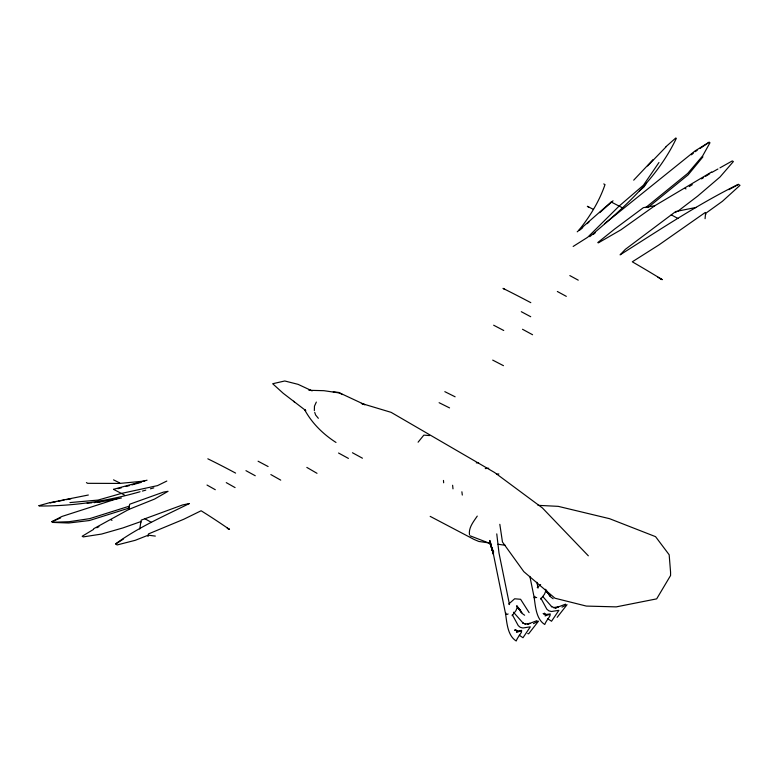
<?xml version="1.0" encoding="UTF-8"?>
<svg xmlns="http://www.w3.org/2000/svg" width="779" height="779" viewBox="0 0 779 779"><rect width="100%" height="100%" fill="white"/><g stroke="black" fill="none" stroke-linecap="round" stroke-linejoin="round"><path stroke-width="1.17" d="M534.764 597.444L534.745 596.617M705.073 218.695L705.54 213.436L722.396 201.323L740.001 185.334L738.453 184.467L728.871 189.677M139.772 529.029L140.911 521.57L122.926 527.928L101.562 534.063L83.256 536.897L82.175 536.264L93.587 529.369M128.681 509.622L129.314 506.165L89.77 518.619L69.029 521.716L52.641 522.271L51.813 521.784L60.635 517.908M140.619 523.011L141.213 520.119L182.656 504.919L189.336 503.546C164.301 515.98 138.35 527.286 115.681 543.8M147.991 536.468L148.507 533.907L183.805 519.242L201.118 510.761L207.321 514.666A918.84 642.217 75.6 0 1 229.484 529.428A918.84 642.217 75.6 0 1 227.302 528.357M316.332 402.071L314.473 406.151L314.346 410.66M646.599 182.977L643.931 187.009L639.423 190.874M658.956 162.519L643.444 185.207L619.13 206.075L587.707 237.254L573.159 246.446M578.729 230.428C589.878 216.611 599.255 201.498 605.01 184.623L603.764 183.922M477.264 516.097C473.574 521.541 468.471 527.646 469.464 534.647M512.105 615.692L515.941 610.668L516.886 608.282L518.717 608.019L517.509 607.416L519.778 609.675M540.665 599.207L544.502 594.173L545.446 591.797L547.267 591.534L546.06 590.93L549.847 594.689L545.67 590.472L550.023 595.546L545.407 589.907L550.354 596.344L545.3 589.255L550.841 597.065L553.168 598.749M557.18 617.328L567.034 604.699L562.019 607.133M418.099 442.19L423.834 435.13L429.57 435.568M702.921 156.871L688.13 174.856L647.943 207.574M505.97 613.112L505.561 613.784C506.944 622.908 507.528 635.537 516.204 640.99C518.454 634.778 526.916 628.176 516.545 632.451M647.592 165.937L665.996 146.919M633.697 180.163L653.162 159.539M613.044 200.787L599.694 212.677M508.677 604.095L514.646 598.778L520.596 599.285L529.126 612.635M537.228 587.609L540.645 584.571M665.938 146.695L675.783 138.01L676.328 138.341C657.437 178.362 622.976 208.577 589.771 236.66M577.22 231.83L611.184 201.995M580.024 229.941L582.711 227.585M587.171 223.661L588.963 222.093M534.881 596.324L534.121 597.298C535.504 606.413 536.079 619.052 544.755 624.505C547.014 618.292 555.476 611.69 545.105 615.965M593.442 234.313L595.205 232.833M691.44 154.797L693.31 153.259M645.674 207.603L687.73 173.386L702.658 155.888L709.981 142.761L709.133 142.294L700.155 148.351M604.611 223.709L694.975 150.98L709.114 142.206M696.368 207.38L675.695 211.537L625.391 249.309L620.094 254.85C658.907 230.331 697.215 204.663 738.404 184.272M677.876 211.206L697.643 196.123L719.981 177.028L733.38 161.555L732.27 160.932L719.981 167.845M654.759 205.773L620.892 229.844L598.33 242.882L597.775 242.581L614.66 229.036L643.405 207.642L654.759 205.773L711.646 171.955M695.17 151.71L697.166 150.366M123.296 539.146L115.623 544.054L117.132 544.94L135.264 540.305L148.244 535.183L155.333 536.088M689.23 186.58L692.307 184.652M701.528 178.878L703.583 177.593M705.628 176.307L709.727 173.736M93.714 528.717L128.739 509.466L154.612 499.047L168.05 491.306L163.444 492.114L129.713 504.217L128.915 508.112L89.381 520.538L68.766 523.001L52.612 522.417M711.782 172.451L717.926 169.004M51.842 521.677L61.94 516.458L118.574 498.209M96.8 527.753L98.943 526.682M166.813 481.052L157.514 485.619L121.436 493.419L98.086 500.069L69.944 502.582M533.459 623.628L538.474 621.184L528.62 633.824L527.743 633.57M527.529 624.252L537.004 620.639M527.704 624.222L529.876 623.375L524.949 624.028L525.835 624.271L522.816 622.976L523.225 623.239L513.468 612.216M536.692 597.493L534.228 597.727L529.866 576.392M507.363 614.203L508.132 613.979M94.103 502.659L101.104 501.423M140.074 491.734C107.483 501.111 73.43 506.136 39.486 506.019L38.95 505.707M142.372 491.091L145.8 490.118M150.386 488.822L153.823 487.858M38.96 505.678L49.087 502.844L88.348 495.016M117.989 488.696L121.456 487.751M126.091 486.486L129.557 485.541M131.875 484.908L141.135 482.376M113.491 489.329L147.046 480.185M545.689 615.303L544.988 614.621L550.266 613.92M50.177 502.893L55.961 501.715M58.279 501.248L64.053 500.069M544.988 614.621L545.923 614.427L543.129 613.531L544.131 614.027M66.361 499.641L70.967 498.784M97.599 502.426L121.397 498.015M565.564 604.153L555.184 608.156L558.436 606.89L553.509 607.542L554.385 607.786L551.366 606.49L551.775 606.753L542.778 596.539M476.3 462.892L478.608 462.609M485.268 468.598L488.725 468.228M144.651 481.042L119.596 483.428L87.638 483.321L86.42 482.61M506.73 614.339L505.61 613.988L493.419 554.181L489.816 540.48L493.477 554.385L489.631 541.405L493.516 553.888L489.592 542.213M496.564 474.168L498.872 473.953M87.102 503.127L91.766 502.815M333.246 391.876L338.427 392.392L342.468 394.573M310.646 390.357L308.951 390.289L323.928 390.688L339.907 393.035L364.923 404.739L361.378 403.415L391.107 412.344L494.616 472.522L542.369 507.918L588.33 555.816M537.997 505.337L558.212 506.35L609.529 518.678L655.558 536.653L669.171 554.775L670.563 572.029L670.563 575.525L656.668 598.866L616.238 606.88L586.344 606.081L554.96 598.223L523.819 571.65L502.465 542.018L499.826 524.316M490.809 543.197L478.793 541.454L473.973 539.399L430.174 516.37M498.024 544.248L505.23 545.29M470.019 535.786L489.991 543.469L493.691 552.019M312.136 390.912L298.084 384.349L284.773 380.98L272.679 383.735L283.215 393.298L305.777 410.601L304.56 409.588C311.863 423.153 323.1 434.176 336.002 442.453M515.571 630.513L514.578 630.016L517.363 630.912L516.428 631.107L521.716 630.406M444.819 391.662L455.131 396.803M439.113 402.704L449.551 407.904M113.53 479.854L119.693 482.922M593.452 209.405L587.327 206.308L589.138 207.409M611.272 202.034L622.022 207.594M524.618 615.235L522.281 613.55L516.74 605.741L521.794 612.83L516.857 606.393L521.463 612.041L517.11 606.958L519.622 609.49M113.578 489.378L124.319 494.947M492.698 360.102L503.458 365.672M493.652 325.213L503.74 330.5M258.083 461.217L268.112 466.543M684.926 188.382L685.978 188.946M521.297 311.697L530.713 316.722M671.264 214.858L677.954 218.461M569.819 275.581L578.252 280.167M557.336 291.482L566.314 296.361M522.514 329.274L532.573 334.736M352.449 452.745L362.439 458.198M338.544 453.018L348.417 458.412M245.95 470.662L255.259 475.755M110.949 519.768L111.991 520.333M657.953 277.266L662.169 279.612A918.84 382.508 47.8 0 1 660.017 278.531M144.894 518.756L151.477 522.417M270.849 474.567L280.732 480.137M226.261 482.629L235.083 487.596M207.01 485.044L215.296 489.718M306.829 467.41L317.004 473.32M227.429 528.22L229.484 529.428M547.832 618.76L551.532 621.243L558.894 610.337L551.454 611.505L548.796 610.804L546.809 609.139L540.869 598.214M519.281 635.245L522.982 637.728L530.333 626.822L522.894 628.001L520.236 627.299L518.259 625.625L512.309 614.699M318.348 418.304L315.612 414.983L314.745 412.422M293.693 401.214L294.569 402.276M545.621 615.089L544.375 613.122L544.579 613.735M515.825 629.607L517.061 631.584M705.803 214.42L705.277 212.463L658.791 245.015L632.305 261.812L638.77 265.571A918.84 382.508 47.8 0 1 662.169 279.612M675.695 211.537L675.997 212.638M536.867 582.244L538.055 588.096M509.495 604.582L498.998 553.061L496.768 533.888M461.889 491.783L462.307 495.064M452.618 485.268L452.998 488.852M443.465 480.439L443.65 482.795M504.938 289.545A1119.978 466.241 47.8 0 1 503.03 288.376A1119.978 466.241 47.8 0 1 530.801 302.661M207.827 458.812A1119.978 782.807 75.6 0 1 235.599 473.096"/></g></svg>
